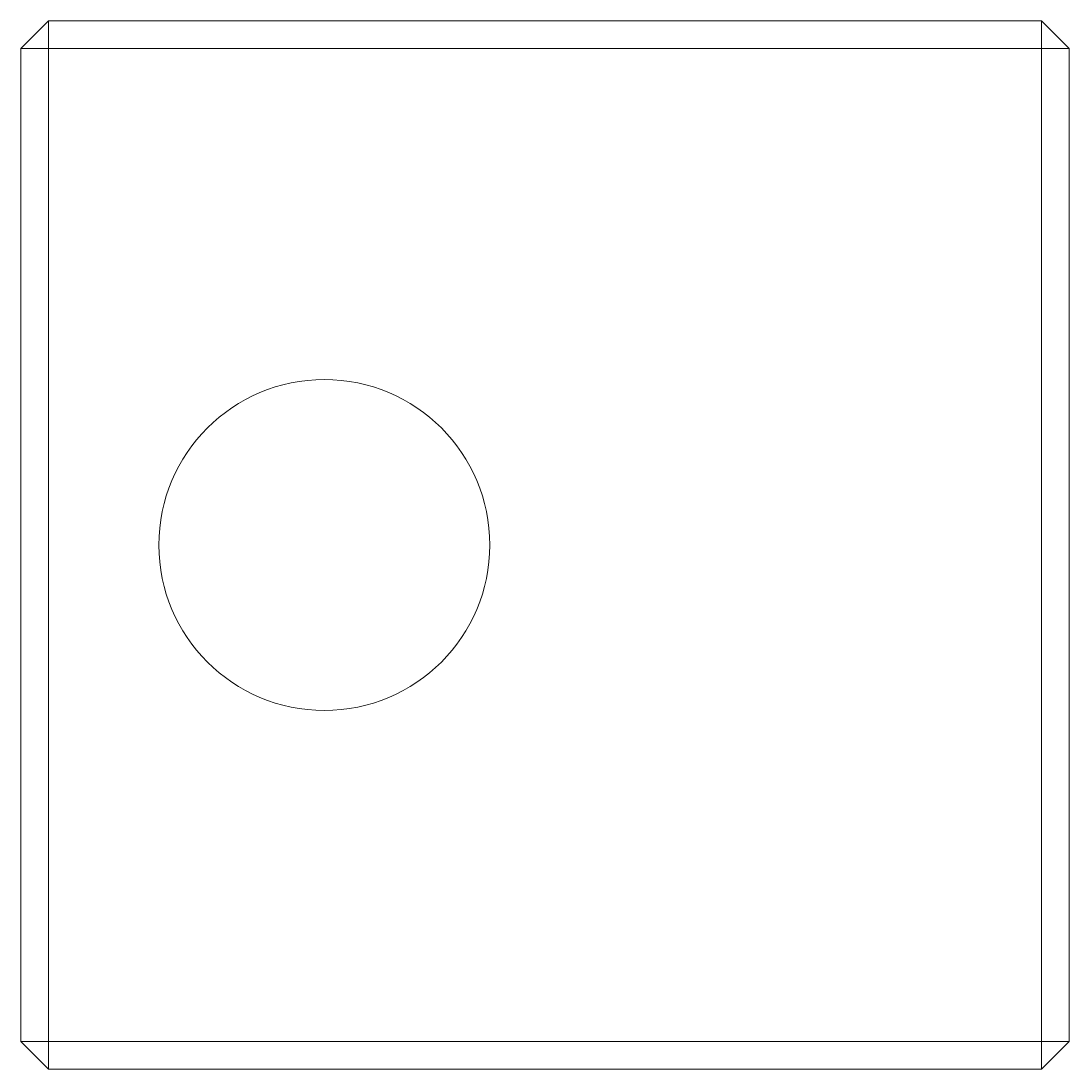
# Paper-space layout '_Top' of a CAD drawing. Header units: millimetres. Extents: x -9.5 to 9.5, y -9.5 to 9.5.
import ezdxf

# ---------------------------------------------------------------- set-up
doc = ezdxf.new("R2010")
doc.units = ezdxf.units.MM

psp = doc.layouts.new('_Top')

# ---------------------------------------------------------------- linework, layer by layer
at = {"color": 7, "linetype": 'Continuous', "lineweight": 15}
for p, q in [((-9.5, 9), (-9, 9.5)), ((-9, 9.5), (-9, -9.5)), ((-9, 9.5), (9, 9.5)), ((9, -9.5), (9, 9.5)), ((9, 9.5), (9.5, 9)), ((-9.5, -9), (-9.5, 9)), ((9.5, 9), (-9.5, 9)), ((9.5, 9), (9.5, -9)), ((-9.5, -9), (9.5, -9)), ((-9, -9.5), (-9.5, -9)), ((9.5, -9), (9, -9.5)), ((9, -9.5), (-9, -9.5))]:
    psp.add_line(p, q, dxfattribs=at)
psp.add_circle((-4, 0), 3, dxfattribs=at)

doc.saveas('drawing.dxf')
